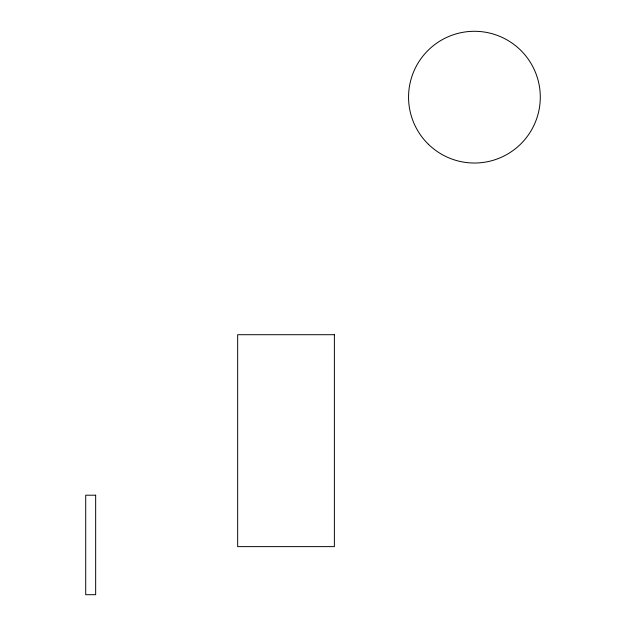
<?xml version="1.0" encoding="UTF-8"?>
<svg xmlns="http://www.w3.org/2000/svg" width="626" height="626" viewBox="0 0 626 626"><rect width="100%" height="100%" fill="white"/><g stroke="black" fill="none" stroke-linecap="round" stroke-linejoin="round"><path stroke-width="0.94" d="M334.378 334.707L237.669 334.707L237.669 546.623L334.378 546.623L334.378 334.707M95.661 495.205L85.715 495.205L85.715 594.7L95.661 594.7L95.661 495.205M428.403 144.277A65.863 65.863 0 0 0 538.243 113.462A65.863 65.863 0 0 0 456.636 33.741A65.863 65.863 0 0 0 428.403 144.277"/></g></svg>
